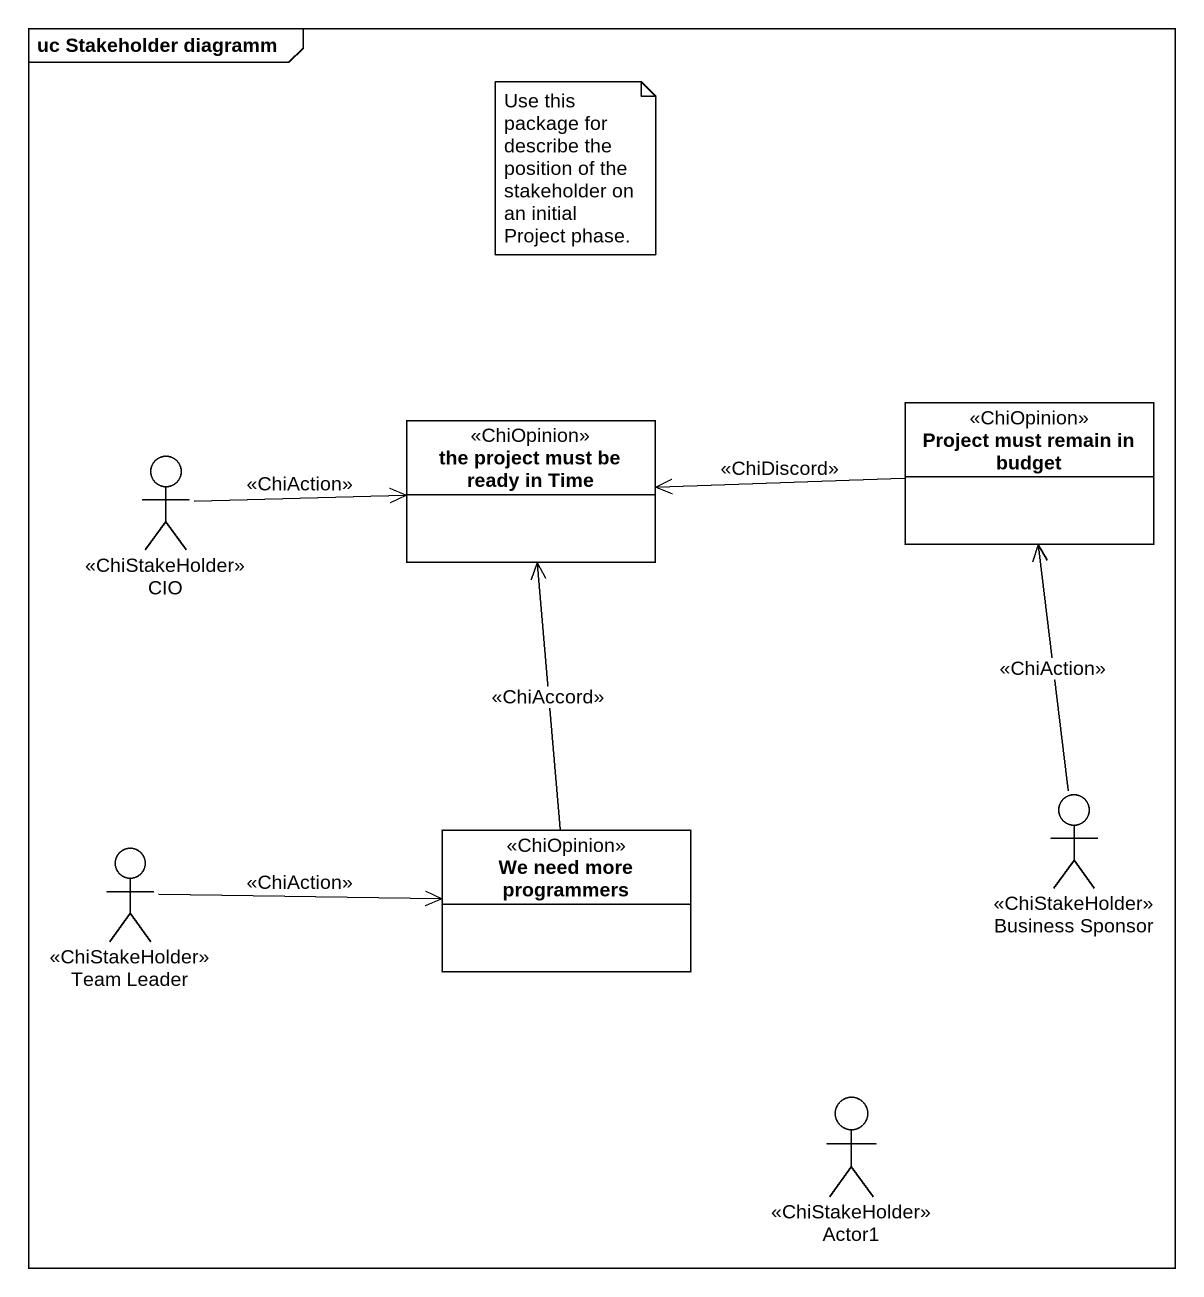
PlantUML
@startuml
mainframe uc Stakeholder diagramm
allowmixing
hide circle
hide empty members
actor CIO <<ChiStakeHolder>>
class "the project must be ready in Time" as the_project_must_be_ready <<ChiOpinion>>
class "Project must remain in budget" as Project_must_remain_in <<ChiOpinion>>
actor "Team Leader" as Team_Leader <<ChiStakeHolder>>
class "We need more programmers" as We_need_more_programmers <<ChiOpinion>>
actor "Business Sponsor" as Business_Sponsor <<ChiStakeHolder>>
actor Actor1 <<ChiStakeHolder>>
CIO -right-> the_project_must_be_ready : <<ChiAction>>
Project_must_remain_in -left-> the_project_must_be_ready : <<ChiDiscord>>
Team_Leader -right-> We_need_more_programmers : <<ChiAction>>
We_need_more_programmers -up-> the_project_must_be_ready : <<ChiAccord>>
Business_Sponsor -up-> Project_must_remain_in : <<ChiAction>>
note as N1
  Use this package for describe the position of the stakeholder on an initial Project phase.
end note
@enduml
